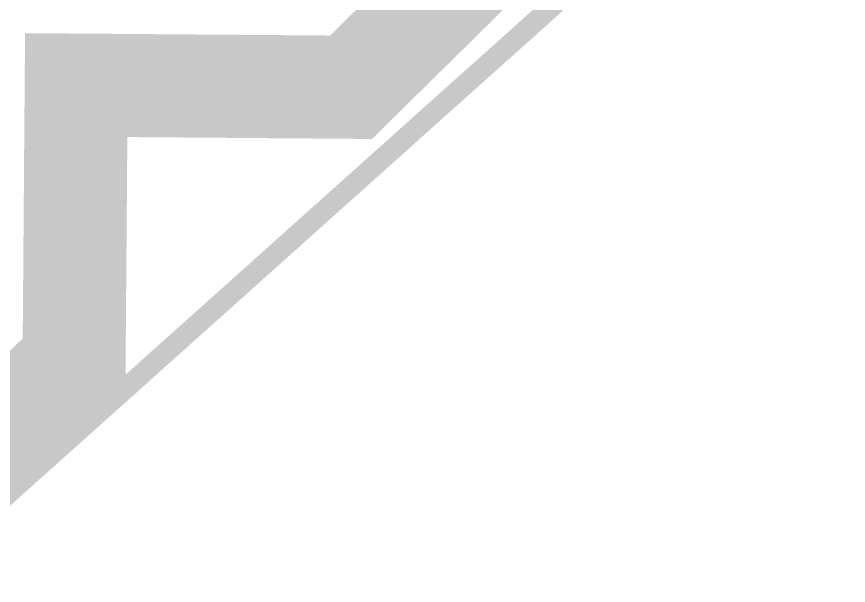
# Model space of a CAD drawing. Header units: metres. Extents: x 326467 to 340077, y 1811030 to 1824953.
# Drawn here: x 326838.04 to 326862.5, y 1811582.26 to 1811598.98 of the extents above; entities that cross this region are included whole.
import ezdxf

# ---------------------------------------------------------------- set-up
doc = ezdxf.new("R2010")
doc.units = ezdxf.units.M
doc.header["$MEASUREMENT"] = 0
doc.layers.add('HAZARDS LINE', color=1, linetype='Continuous')
doc.layers.add('SURVEY PLOT BOUNDARY', color=35, linetype='Continuous')

# ---------------------------------------------------------------- blocks, each defined once
blk = doc.blocks.new('16')
at = {"layer": 'HAZARDS LINE', "lineweight": 18, "const_width": 3.032}
blk.add_lwpolyline([(326811.306, 1811572.931), (326823.496, 1811580.923), (326831.581, 1811580.861), (326831.612, 1811584.904), (326835.654, 1811584.873), (326839.728, 1811588.885), (326839.79, 1811596.971), (326847.875, 1811596.908), (326851.949, 1811600.92), (326851.98, 1811604.963), (326843.958, 1811613.112), (326843.989, 1811617.155), (326839.978, 1811621.229), (326835.966, 1811625.303), (326836.029, 1811633.39), (326836.684, 1811718.294), (326840.789, 1811726.349), (326844.956, 1811742.49), (326849.092, 1811754.588), (326849.123, 1811758.631), (326853.166, 1811758.6), (326853.197, 1811762.643)], dxfattribs=at)
at = {"layer": 'SURVEY PLOT BOUNDARY', "lineweight": 18, "const_width": 0.606}
for points in [[(327045.923, 1811591.337), (327049.623, 1811546.832), (326947.657, 1811430.362), (326838.73, 1811459.506), (326789.971, 1811427.536), (326790.002, 1811431.579), (326750.763, 1811585.528), (326799.397, 1811601.326), (326815.317, 1811568.856), (326815.286, 1811564.813), (326860.065, 1811604.901), (326835.904, 1811617.217), (326820.389, 1811702.247), (326925.181, 1811661.005), (326981.619, 1811640.353), (327045.955, 1811595.38)], [(326860.065, 1811604.901), (326815.286, 1811564.813), (326815.317, 1811568.856), (326799.397, 1811601.326), (326835.904, 1811617.217)]]:
    blk.add_lwpolyline(points, close=True, dxfattribs=at)

msp = doc.modelspace()

# ---------------------------------------------------------------- block references
msp.add_blockref('16', (0, 0))

doc.saveas('drawing.dxf')
